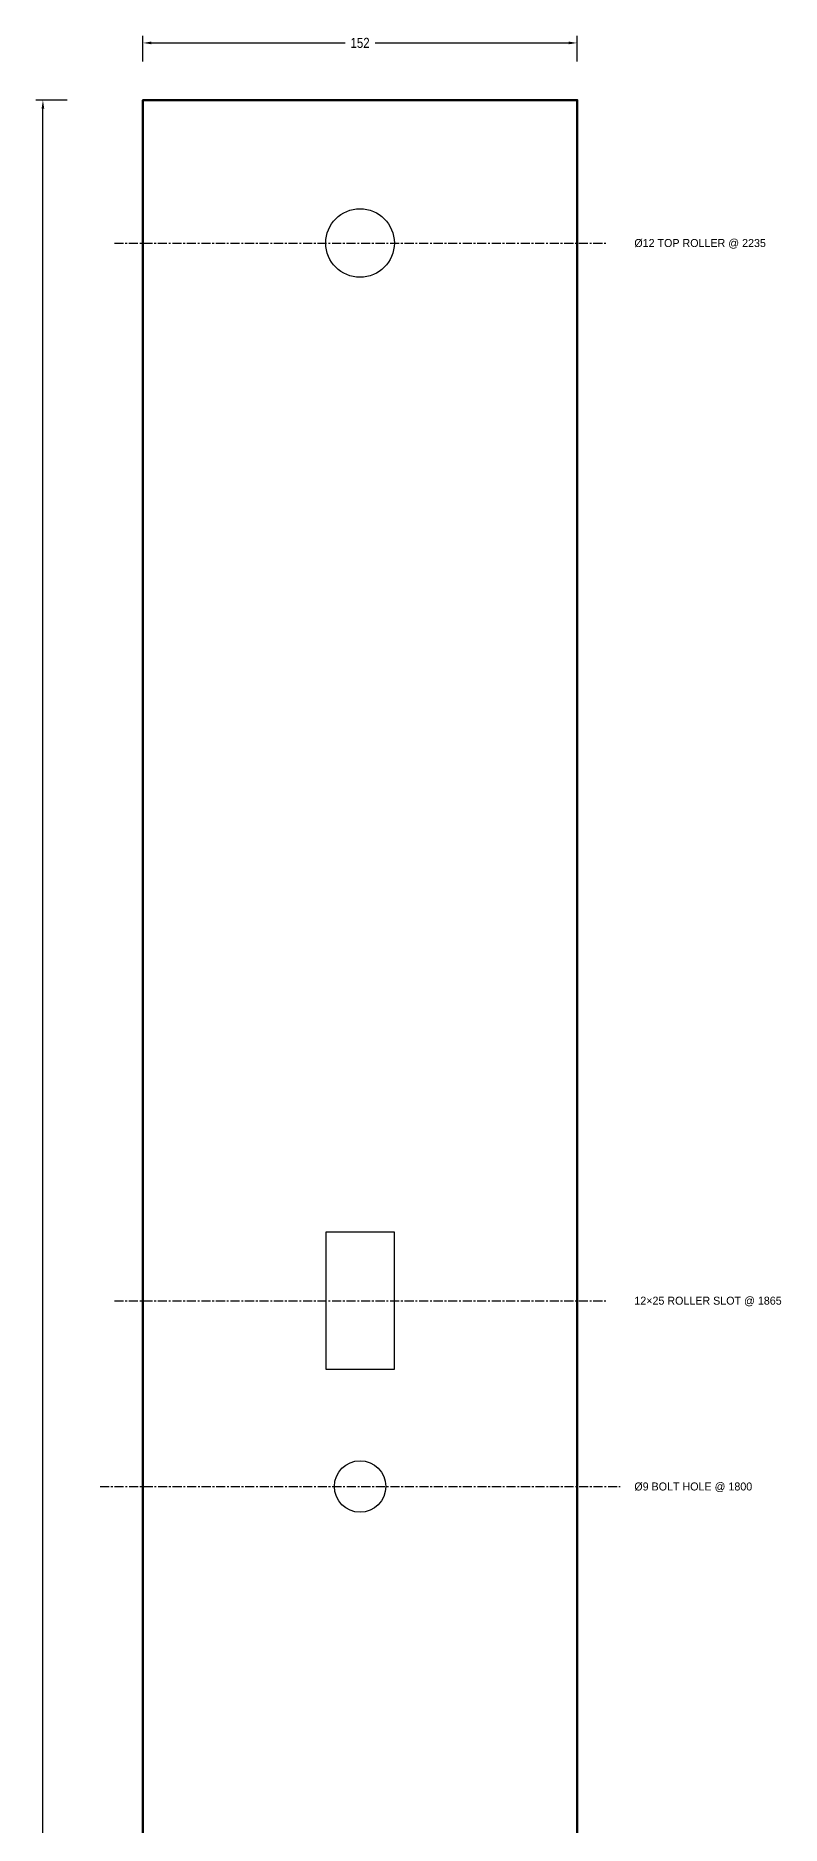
# Model space of a CAD drawing. Header units: millimetres. Extents: x 0 to 841, y 0 to 2408.
# Drawn here: x 22 to 283, y 1782 to 2408 of the extents above; entities that cross this region are included whole.
import ezdxf
from ezdxf.enums import TextEntityAlignment as Align

# ---------------------------------------------------------------- set-up
doc = ezdxf.new("R2010")
doc.units = ezdxf.units.MM
doc.linetypes.add('CENTER', pattern=[5.08, 3.175, -0.635, 0.635, -0.635])
for name, color, linetype in [('CENTER', 1, 'CENTER'), ('DIM', 2, 'Continuous'), ('NOTES', 3, 'Continuous'), ('OUTLINE', 7, 'Continuous')]:
    doc.layers.add(name, color=color, linetype=linetype)
doc.styles.add('OpenSansCondensed-Light', font='OpenSansCondensed-Light.ttf')
doc.dimstyles.get("Standard").update_dxf_attribs({"dimtxt": 3.5, "dimasz": 3, "dimexe": 2.5, "dimexo": 1.5, "dimgap": 1, "dimtad": 1, "dimcen": 2.5, "dimazin": 3, "dimtfac": 1, "dimtmove": 0, "dimatfit": 3})

# ---------------------------------------------------------------- blocks, each defined once
blk = doc.blocks.new('_CLOSEDFILLED')
at = {"color": 0, "linetype": 'BYBLOCK'}
blk.add_solid([(-1, 0.16), (0, 0), (-1, -0.16)], dxfattribs=at)
blk = doc.blocks.new('*D1')
for p, q in [((33.5, 2385), (22.5, 2385)), ((25, 1249.5), (25, 2382)), ((25, 103), (25, 1235.5)), ((33.5, 100), (22.5, 100))]:
    blk.add_line(p, q)
at = {"layer": 'Defpoints'}
for p in [(35, 2385), (25, 100), (35, 100)]:
    blk.add_point(p, dxfattribs=at)
at = {"layer": 'DIM', "xscale": 3, "yscale": 3}
for p, rotation in [((25, 2385), 90), ((25, 100), 270)]:
    blk.add_blockref('_CLOSEDFILLED', p, dxfattribs=dict(at, rotation=rotation))
at = {"layer": 'DIM', "insert": (25, 1242.5), "char_height": 3.5, "attachment_point": 5, "rotation": 90, "style": 'OpenSansCondensed-Light'}
blk.add_mtext('2285', dxfattribs=at)
blk = doc.blocks.new('*D2')
for p, q in [((60, 2398.5), (60, 2407.5)), ((63, 2405), (130.75, 2405)), ((141.25, 2405), (209, 2405)), ((212, 2398.5), (212, 2407.5))]:
    blk.add_line(p, q)
at = {"layer": 'Defpoints'}
for p in [(60, 2405), (60, 2397), (212, 2397)]:
    blk.add_point(p, dxfattribs=at)
at = {"layer": 'DIM', "xscale": 3, "yscale": 3, "rotation": 180}
blk.add_blockref('_CLOSEDFILLED', (60, 2405), dxfattribs=at)
at = {"layer": 'DIM', "xscale": 3, "yscale": 3}
blk.add_blockref('_CLOSEDFILLED', (212, 2405), dxfattribs=at)
at = {"layer": 'DIM', "insert": (136, 2405), "char_height": 3.5, "attachment_point": 5, "style": 'OpenSansCondensed-Light'}
blk.add_mtext('152', dxfattribs=at)

msp = doc.modelspace()

# ---------------------------------------------------------------- linework, layer by layer
at = {"layer": 'CENTER'}
for p, q in [((50, 2335), (222, 2335)), ((50, 1965), (222, 1965)), ((45, 1900), (227, 1900))]:
    msp.add_line(p, q, dxfattribs=at)
at = {"layer": 'OUTLINE', "lineweight": 50}
msp.add_lwpolyline([(60, 100), (212, 100), (212, 2385), (60, 2385), (60, 100)], dxfattribs=at)
at = {"layer": 'OUTLINE', "lineweight": 25}
msp.add_lwpolyline([(124, 1941), (148, 1941), (148, 1989), (124, 1989), (124, 1941)], dxfattribs=at)
at = {"layer": 'OUTLINE'}
for centre, radius in [((136, 2335), 12), ((136, 1900), 9)]:
    msp.add_circle(centre, radius, dxfattribs=at)

# ---------------------------------------------------------------- texts
at = {"layer": 'NOTES'}
for s, p in [('Ø12 TOP ROLLER @ 2235', (232, 2335)), ('12×25 ROLLER SLOT @ 1865', (232, 1965)), ('Ø9 BOLT HOLE @ 1800', (232, 1900))]:
    msp.add_text(s, height=2.8, dxfattribs=at).set_placement(p, align=Align.MIDDLE_LEFT)

# ---------------------------------------------------------------- dimensions: what is measured, and where the dimension line sits
at = {"layer": 'DIM'}
dim = msp.add_linear_dim(base=(60, 2405), p1=(60, 2397), p2=(212, 2397), dimstyle='Standard', dxfattribs=at)
dim.commit()
dim.dimension.update_dxf_attribs({"geometry": '*D2', "text_midpoint": (136, 2405)})
dim = msp.add_linear_dim(base=(25, 100), p1=(35, 100), p2=(35, 2385), angle=90, dimstyle='Standard', dxfattribs=at)
dim.commit()
dim.dimension.update_dxf_attribs({"geometry": '*D1', "text_midpoint": (25, 1242.5)})

doc.saveas('drawing.dxf')
